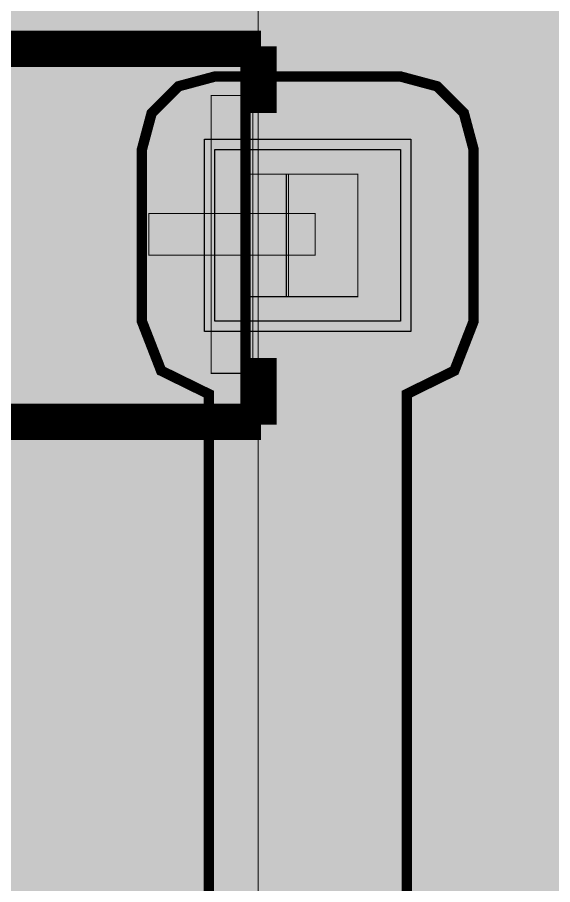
# Model space of a CAD drawing. Header units: millimetres. Extents: x -11 to 223, y -88 to 3.
# Drawn here: x 26.267 to 28.891, y -60.977 to -56.73 of the extents above; entities that cross this region are included whole.
import ezdxf

# ---------------------------------------------------------------- set-up
doc = ezdxf.new("R2010")
doc.units = ezdxf.units.MM
doc.header["$MEASUREMENT"] = 0
for name, color, linetype, true_color in [('Bottom-Layer', 7, 'Continuous', 0x0000ff), ('Component-Shape-Layer', 7, 'Continuous', 0x00cccc), ('Document-Layer', 7, 'Continuous', 0xffffff), ('Pin-Floating-Layer', 7, 'Continuous', 0xff99ff), ('Pin-Soldering-Layer', 7, 'Continuous', 0xcc9999), ('Top-Layer', 7, 'Continuous', 0xff0000), ('Top-Paste-Mask-Layer', 7, 'Continuous', 0x808080), ('Top-Silkscreen-Layer', 7, 'Continuous', 0xffcc00), ('Top-Solder-Mask-Layer', 7, 'Continuous', 0x800080)]:
    doc.layers.add(name, color=color, linetype=linetype, true_color=true_color)

msp = doc.modelspace()

# ---------------------------------------------------------------- hatches: boundary and pattern name
at = {"layer": 'Bottom-Layer'}
msp.add_hatch(color=256, dxfattribs=at).paths.add_polyline_path([(-10.3353, 1.9787), (-0.3804, 1.9787), (-0.8458, 1.7267), (-1.1955, 1.3295), (-1.3865, 0.836), (-1.3952, 0.3069), (-1.2205, -0.1927), (-0.8841, -0.6012), (-0.4273, -0.8683), (0.0937, -0.9612), (1.7937, -0.9612), (2.3147, -0.8683), (2.7716, -0.6012), (3.108, -0.1927), (3.2826, 0.3069), (3.2739, 0.836), (3.083, 1.3295), (2.7333, 1.7267), (2.2679, 1.9787), (222.6289, 1.9787), (222.6289, -87.4752), (-10.3353, -87.4752)])
at = {"layer": 'Document-Layer'}
for points in [[(27.4207, -57.1131), (27.4207, -58.4731), (27.2167, -58.4731), (27.2167, -57.1131)], [(27.4207, -57.1131), (27.4207, -58.4731), (27.2167, -58.4731), (27.2167, -57.1131)], [(27.7267, -57.6911), (27.7267, -57.8951), (26.9107, -57.8951), (26.9107, -57.6911)], [(27.7267, -57.6911), (27.7267, -57.8951), (26.9107, -57.8951), (26.9107, -57.6911)]]:
    msp.add_hatch(color=256, dxfattribs=at).paths.add_polyline_path(points)
at = {"layer": 'Pin-Floating-Layer'}
msp.add_hatch(color=256, dxfattribs=at).paths.add_polyline_path([(27.5951, -58.0978), (27.3751, -58.0978), (27.3751, -57.4978), (27.5951, -57.4978)])
msp.add_hatch(color=256, dxfattribs=at).paths.add_polyline_path([(27.5951, -58.0978), (27.3751, -58.0978), (27.3751, -57.4978), (27.5951, -57.4978)])
at = {"layer": 'Pin-Soldering-Layer'}
msp.add_hatch(color=256, dxfattribs=at).paths.add_polyline_path([(27.9351, -58.0978), (27.5851, -58.0978), (27.5851, -57.4978), (27.9351, -57.4978)])
msp.add_hatch(color=256, dxfattribs=at).paths.add_polyline_path([(27.9351, -58.0978), (27.5851, -58.0978), (27.5851, -57.4978), (27.9351, -57.4978)])
at = {"layer": 'Top-Layer'}
for points in [[(-10.3353, 1.9787), (-0.3804, 1.9787), (-0.8458, 1.7267), (-1.1955, 1.3295), (-1.3865, 0.836), (-1.3952, 0.3069), (-1.2205, -0.1927), (-0.8841, -0.6012), (-0.4273, -0.8683), (0.0937, -0.9612), (1.7937, -0.9612), (2.3147, -0.8683), (2.7716, -0.6012), (3.108, -0.1927), (3.2826, 0.3069), (3.2739, 0.836), (3.083, 1.3295), (2.7333, 1.7267), (2.2679, 1.9787), (222.6289, 1.9787), (222.6289, -87.4752), (-10.3353, -87.4752)], [(25.7777, -63.0333), (21.6079, -63.0333), (21.3343, -62.6264), (20.9259, -62.355), (20.4448, -62.2603), (19.964, -62.3567), (19.5566, -62.6296), (19.2845, -63.0375), (19.1889, -63.5184), (19.2845, -63.9994), (19.5566, -64.4073), (19.964, -64.6801), (20.4448, -64.7766), (20.9259, -64.6819), (21.3343, -64.4105), (21.6079, -64.0036), (25.9787, -64.0036), (26.1643, -63.9666), (26.3217, -63.8615), (28.0332, -62.15), (28.1383, -61.9926), (28.1753, -61.807), (28.1753, -58.5747), (28.4088, -58.4602), (28.5033, -58.2178), (28.5033, -57.3778), (28.4553, -57.1987), (28.3242, -57.0677), (28.1451, -57.0197), (27.2351, -57.0197), (27.056, -57.0677), (26.925, -57.1987), (26.877, -57.3778), (26.877, -58.2178), (26.9714, -58.4602), (27.205, -58.5747), (27.205, -61.606)], [(27.2351, -58.2178), (27.2351, -57.3778), (28.1451, -57.3778), (28.1451, -58.2178)]]:
    msp.add_hatch(color=256, dxfattribs=at).paths.add_polyline_path(points)
at = {"layer": 'Top-Paste-Mask-Layer'}
msp.add_hatch(color=256, dxfattribs=at).paths.add_polyline_path([(27.2351, -58.2178), (27.2351, -57.3778), (28.1451, -57.3778), (28.1451, -58.2178)])
at = {"layer": 'Top-Solder-Mask-Layer'}
msp.add_hatch(color=256, dxfattribs=at).paths.add_polyline_path([(27.1843, -58.2686), (27.1843, -57.327), (28.1959, -57.327), (28.1959, -58.2686)])

# ---------------------------------------------------------------- linework, layer by layer
at = {"layer": 'Component-Shape-Layer', "const_width": 0.0508}
msp.add_lwpolyline([(24.6851, -58.6478), (27.3851, -58.6478), (27.3851, -56.9478), (24.6851, -56.9478)], close=True, dxfattribs=at)
msp.add_lwpolyline([(24.6851, -58.6478), (27.3851, -58.6478), (27.3851, -56.9478), (24.6851, -56.9478)], close=True, dxfattribs=at)
at = {"layer": 'Document-Layer', "const_width": 0.00508}
for points in [[(27.4207, -57.1131), (27.4207, -58.4731), (27.2167, -58.4731), (27.2167, -57.1131)], [(27.4207, -57.1131), (27.4207, -58.4731), (27.2167, -58.4731), (27.2167, -57.1131)], [(27.7267, -57.6911), (27.7267, -57.8951), (26.9107, -57.8951), (26.9107, -57.6911)], [(27.7267, -57.6911), (27.7267, -57.8951), (26.9107, -57.8951), (26.9107, -57.6911)]]:
    msp.add_lwpolyline(points, close=True, dxfattribs=at)
at = {"layer": 'Pin-Floating-Layer', "const_width": 0.00508}
msp.add_lwpolyline([(27.5951, -58.0978), (27.3751, -58.0978), (27.3751, -57.4978), (27.5951, -57.4978)], close=True, dxfattribs=at)
msp.add_lwpolyline([(27.5951, -58.0978), (27.3751, -58.0978), (27.3751, -57.4978), (27.5951, -57.4978)], close=True, dxfattribs=at)
at = {"layer": 'Pin-Soldering-Layer', "const_width": 0.00508}
msp.add_lwpolyline([(27.9351, -58.0978), (27.5851, -58.0978), (27.5851, -57.4978), (27.9351, -57.4978)], close=True, dxfattribs=at)
msp.add_lwpolyline([(27.9351, -58.0978), (27.5851, -58.0978), (27.5851, -57.4978), (27.9351, -57.4978)], close=True, dxfattribs=at)
at = {"layer": 'Top-Layer', "const_width": 0.0508}
msp.add_lwpolyline([(26.1643, -63.9666), (26.3217, -63.8615), (28.0332, -62.15), (28.1383, -61.9926), (28.1753, -61.807), (28.1753, -58.5747), (28.4088, -58.4602), (28.5033, -58.2178), (28.5033, -57.3778), (28.4553, -57.1987), (28.3242, -57.0677), (28.1451, -57.0197), (27.2351, -57.0197), (27.056, -57.0677), (26.925, -57.1987), (26.877, -57.3778), (26.877, -58.2178), (26.9714, -58.4602), (27.205, -58.5747), (27.205, -61.606), (25.7777, -63.0333)], dxfattribs=at)
at = {"layer": 'Top-Layer'}
msp.add_lwpolyline([(27.2351, -58.2178), (27.2351, -57.3778), (28.1451, -57.3778), (28.1451, -58.2178)], close=True, dxfattribs=at)
at = {"layer": 'Top-Paste-Mask-Layer'}
msp.add_lwpolyline([(27.2351, -58.2178), (27.2351, -57.3778), (28.1451, -57.3778), (28.1451, -58.2178)], close=True, dxfattribs=at)
at = {"layer": 'Top-Silkscreen-Layer', "const_width": 0.0051}
msp.add_lwpolyline([(13.447, -64.5184), (13.447, -50.5184), (27.4471, -50.5184), (27.4471, -64.5184)], close=True, dxfattribs=at)
msp.add_lwpolyline([(13.447, -64.5184), (13.447, -50.5184), (27.4471, -50.5184), (27.4471, -64.5184)], close=True, dxfattribs=at)
at = {"layer": 'Top-Silkscreen-Layer'}
for points, const_width in [([(24.6089, -56.8716), (27.4613, -56.8716)], 0.1524), ([(24.6089, -56.8716), (27.4613, -56.8716)], 0.1524), ([(27.4613, -56.8716), (27.4613, -57.1977)], 0.152), ([(27.4613, -56.8716), (27.4613, -57.1977)], 0.152), ([(27.4613, -58.3979), (27.4613, -58.7242)], 0.152), ([(27.4613, -58.3979), (27.4613, -58.7242)], 0.152), ([(24.6088, -58.7242), (27.4613, -58.7242)], 0.1524), ([(24.6088, -58.7242), (27.4613, -58.7242)], 0.1524)]:
    msp.add_lwpolyline(points, dxfattribs=dict(at, const_width=const_width))
at = {"layer": 'Top-Solder-Mask-Layer'}
msp.add_lwpolyline([(27.1843, -58.2686), (27.1843, -57.327), (28.1959, -57.327), (28.1959, -58.2686)], close=True, dxfattribs=at)

doc.saveas('drawing.dxf')
